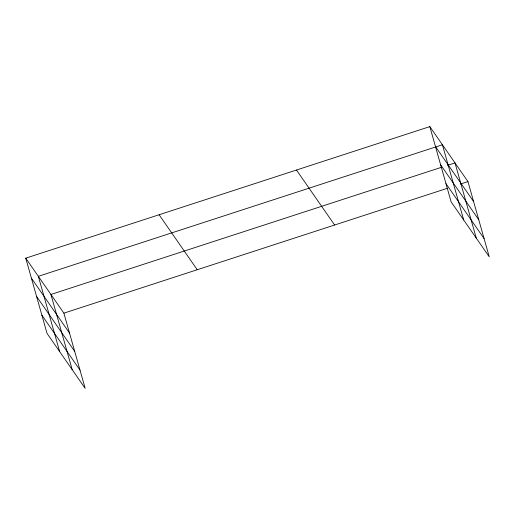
<?xml version="1.0" encoding="UTF-8"?>
<svg xmlns="http://www.w3.org/2000/svg" width="515" height="515" viewBox="0 0 515 515"><rect width="100%" height="100%" fill="white"/><g stroke="black" fill="none" stroke-linecap="round" stroke-linejoin="round"><path stroke-width="0.77" d="M25.75 258.17L63.886 313.152L85.175 388.387L47.039 333.398L25.75 258.17L429.825 126.613L467.961 181.602L489.25 256.831L451.114 201.848L429.825 126.613M441.432 167.317L50.921 294.458L72.209 369.693M447.464 165.36L454.996 162.907L476.285 238.136M63.886 313.152L447.619 188.22M460.429 184.055L467.961 181.602M435.478 146.588L473.613 201.571M440.64 164.819L478.776 219.808M445.951 183.61L484.087 238.593M296.479 170.027L334.615 225.01M159.096 214.755L197.232 269.738M31.402 278.139L69.538 333.128M36.559 296.376L74.694 351.359M41.876 315.167L80.012 370.15M463.7 219.989L442.411 144.76L38.335 276.317L59.624 351.545"/></g></svg>
